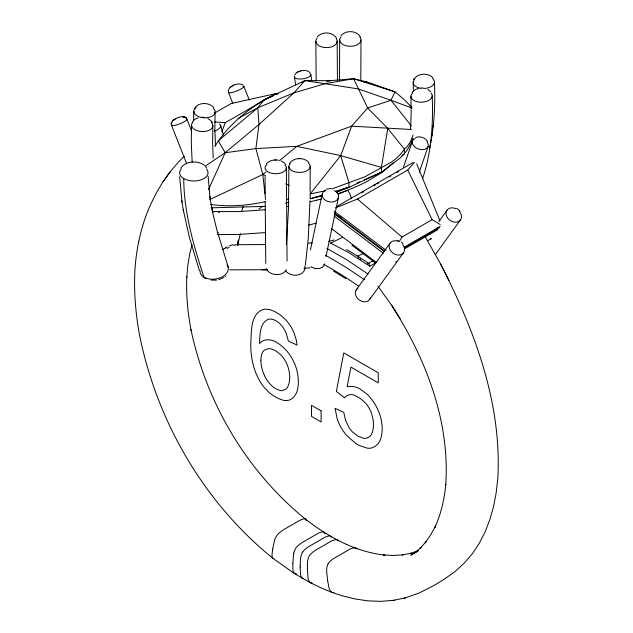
<?xml version="1.0" encoding="UTF-8"?>
<svg xmlns="http://www.w3.org/2000/svg" width="633" height="633" viewBox="0 0 633 633"><rect width="100%" height="100%" fill="white"/><g stroke="black" fill="none" stroke-linecap="round" stroke-linejoin="round"><path stroke-width="0.95" d="M315.835 41.311L316.168 80.992M337.144 41.09L337.468 80.423M339.668 39.776L339.494 80.288M360.984 40.006L360.81 80.518M300.184 565.72L300.184 567.73M300.184 565.665L300.477 559.153A22.709 13.111 -60 0 1 300.715 557.388L300.817 556.866A12.367 7.145 -60 0 1 301.253 555.109A7.224 4.17 -60 0 1 302.724 551.944M310.115 192.345L310.202 166.376M228.173 90.962C229.589 85.463 237.826 82.322 242.819 84.798M260.867 360.232L261.287 355.762L262.212 352.961A19.726 11.386 60 0 1 264.602 350.057L267.949 348.751A19.148 11.054 60 0 1 271.818 349.131L274.69 350.326A24.956 14.409 60 0 1 277.001 351.719L280.546 354.63A17.779 10.263 60 0 1 284.177 359.046L284.715 359.876A19.536 11.275 60 0 1 286.211 362.535A19.006 10.975 60 0 1 287.453 365.32C289.898 372.275 291.069 380.686 287.429 387.42A20.074 11.592 60 0 1 285.689 389.248L282.429 390.529A17.17 9.914 60 0 1 279.295 390.252L276.526 389.137A19.963 11.529 60 0 1 268.234 381.881A19.591 11.315 60 0 1 264.531 375.678M309.98 200.716L308.287 238.325L305.367 265.14M191.562 125.231L191.285 142.734L192.171 162.254M193.595 119.993L193.833 111.25M212.862 125.571L212.601 142.425L213.21 158.203M215.133 112.033L214.856 128.934L215.497 145.804M292.857 563.354L292.897 569.368A22.685 12.47 -57.7 0 0 293.063 570.816L294.432 573.561L310.162 582.637L312.077 582.914M292.857 563.299L293.498 554.927A22.709 12.478 -57.7 0 1 293.799 553.202M410.548 129.741L411.181 113.109L410.912 96.216M286.425 244.607L288.49 208.589L288.893 166.677M429.585 148.059C434.428 126.41 435.322 104.081 434.475 81.974M431.951 135.636L432.102 134.536M433.099 127.004L433.249 125.896M237.763 244.401L238.404 240.105L237.604 245.446L240.326 233.617M272.704 549.096L272.04 554.532A22.685 10.587 -51.9 0 0 272.016 555.932L272.522 557.934L273.765 558.607M272.712 549.048L274.287 541.342A22.709 10.595 -51.9 0 1 274.769 539.751L274.944 539.276A12.367 5.776 -51.9 0 1 275.616 537.678A7.224 3.371 -51.9 0 1 277.436 534.75A8.672 4.043 -51.9 0 1 278.979 533.176A13.356 6.235 -51.9 0 1 280.514 531.878L281.978 530.786A41.137 19.196 -51.9 0 1 283.473 529.766L299.536 520.492A41.137 19.196 -51.9 0 1 300.968 519.82L302.337 519.274A13.356 6.235 -51.9 0 1 303.713 518.886A8.672 4.051 -51.9 0 1 304.964 518.886M346.338 187.756L336.447 192.123L348.933 187.36L381.398 172.263L381.398 167.397L387.76 128.444L367.662 107.982L353.665 78.737L329.595 80.707L304.884 80.597L264.19 99.721C244.924 111.827 226.709 126.727 214.911 146.468M184.314 156.256L178.553 161.945L170.459 171.408L163.045 181.718L156.533 192.543L150.67 204.348C141.309 225.15 136.309 247.732 134.908 270.465L134.869 271.122C133.816 292.296 135.66 313.525 139.418 334.374L139.521 334.936C156.865 421.364 203.984 502.483 272.657 558.116M310.431 249.908L322.213 194.157M325.987 256.452L338.497 197.251M293.799 553.202L293.918 552.696A12.367 6.797 -57.7 0 1 294.416 550.979A7.224 3.972 -57.7 0 1 295.983 547.861A8.672 4.763 -57.7 0 1 297.431 546.224A13.356 7.343 -57.7 0 1 298.911 544.886L300.335 543.771A41.137 22.606 -57.7 0 1 301.806 542.734L317.869 533.461A41.137 22.606 -57.7 0 1 319.325 532.804L320.725 532.282A13.356 7.343 -57.7 0 1 322.165 531.934A8.672 4.771 -57.7 0 1 323.51 532.005M171.242 123.395L172.619 120.848L176.18 118.418M138.516 242.233L138.73 241.347M192.044 244.639L189.758 253.698L187.843 265.251L186.775 277.436L186.814 276.771C186.007 294.749 187.732 312.749 191.103 330.402L191 329.833C206.508 403.34 247.194 471.981 305.715 519.329M241.553 211.533L243.151 206.493M413.04 134.932L412.392 136.918A75.754 43.052 56.4 0 1 408.332 144.854A71.268 40.504 56.4 0 1 404.408 149.159L400.594 154.136L396.195 158.464A86.349 64.59 59.7 0 1 391.313 162.143L365.122 176.71L331.763 188.958M422.496 178.862C431.532 152.276 433.344 123.839 432.212 95.955M403.482 167.136L412.431 141.143M419.236 172.271L428.153 146.413M321.461 196.001L310.186 198.786L310.186 193.912L340.696 155.615L351.639 126.149L367.662 107.982L390.98 100.283L412.083 108.061M221.859 131.664L225.269 122.683L275.505 93.676L278.465 93.834M413.064 138.231C409.543 147.157 404.416 155.631 396.195 160.932A91.54 10.286 -32.7 0 1 391.313 164.778L381.398 172.263L364.315 179.812M205.219 166.115L225.15 152.735L258.968 124.495L293.949 92.845L304.884 80.597L358.413 88.937L390.98 100.283L411.26 125.769M208.51 189.576L225.15 152.735L218.25 140.835L257.821 107.768L264.19 99.721L271.233 96.881M390.98 100.283L395 91.872A61.947 2.382 18.3 0 0 392.025 90.772L371.12 83.421A55.649 2.136 18.3 0 0 366.958 82.005L353.665 78.737L325.417 83.596L293.949 92.845L257.821 107.768L238.04 118.466M294.693 74.773L296.671 72.534L300.422 70.943M399.51 241.213L401.979 237.059L432.117 219.659L440.236 224.533M194.473 108.48C198.358 101.945 209.23 102.04 213.867 107.729M192.218 122.224L194.917 119.249L198.161 117.825M289.566 163.528C293.57 157.206 304.172 157.024 308.959 162.546M413.895 79.418L414.67 78.255L413.768 79.616C417.44 73.024 428.232 72.478 433.099 78.001M180.809 168.077C186.007 160.719 197.591 160.212 204.53 165.355M170.459 171.408L163.045 181.718M356.126 290.001L389.991 243.23M369.846 299.282L403.696 252.551M438.843 221.518L446.93 210.354M435.385 254.529L460.634 219.675M367.908 263.644L369.023 263.637L369.791 266.208L375.741 262.766M412.099 92.291L415.248 89.625L418.619 88.367M317.173 37.023C321.857 31.239 332.823 31.595 336.55 38.257M340.997 35.725C345.705 29.949 356.632 30.257 360.367 36.943M335.514 207.917L357.51 199.031L407.747 170.032L414.378 162.436M266.335 163.828C269.199 160.347 274.184 159.484 278.441 160.189M212.229 211.77L212.411 211.572A214.207 123.672 0 0 1 212.142 207.442M393.109 162.95L382.459 172.081L367.607 181.149A174.32 100.647 0 0 1 347.612 190.224L343.189 192.092M225.277 276.494L225.823 276.012M173.482 120.112L172.619 120.848L174.035 119.653M209.523 199.696L262.814 174.479L265.836 171.978M279.438 160.727L296.814 146.342L351.639 126.149L411.379 129.496M230.974 86.784L230.056 87.544M259.119 208.993L262.727 206.113M222.468 249.695L225.055 248.104M301.569 82.725L304.884 80.597M225.15 248.049L227.192 246.917M415.826 552.221L410.857 555.22L418.366 550.346L414.211 553.321L421.103 547.41L419.924 548.502L426.144 541.595L425.107 542.885L430.622 534.996L435.377 526.213L434.768 527.661C441.059 514.051 444.374 499.279 445.79 484.403L445.751 484.846C450.055 420.929 425.756 358.27 391.637 305.272L400.103 318.731M223.979 277.515L218.686 279.739M215.125 112.745L231.037 103.559L275.505 93.676M336.123 206.928L413.017 162.531M361.744 192.796L363.453 191.807M373.707 185.888L375.416 184.899M377.126 183.918L378.827 182.929M389.081 177.011L390.79 176.021M396.772 172.572L398.481 171.583M367.828 263.747L372.979 260.772M404.4 247.139L440.157 226.487M404.384 247.804L439.294 227.643M404.954 248.619L437.925 229.581M427.868 240.651L431.01 238.839M395.68 261.951L396.274 261.619M298.254 71.656L297.233 72.217M401.86 155.409L404.408 154.033L404.408 149.159L387.76 128.444M233.886 85.154L232.01 86.112M175.072 118.98C178.237 117.342 182.549 115.562 185.888 117.667L182.961 116.717L185.888 117.667M332.262 243.982L330.553 243.175L342.216 237.51M418.247 550.639L415.003 552.174L418.128 550.916M217.736 232.73L218.243 232.509M357.661 256.072L363.738 253.366M357.123 182.992L359.821 181.798M229.209 245.928L232.588 244.868L234.89 245.272M338.75 193.951L339.383 193.682M340.016 193.421L341.29 192.891M341.923 192.622L342.556 192.353M276.534 94.689L276.938 94.523M415.667 137.575C419.829 135.731 425.115 137.551 427.552 141.309M272.586 96.327L272.008 96.564M326.438 189.125L330.893 188.515M338.212 193.69L347.62 190.232L350.025 194.094L351.378 198.43M437.387 227.896L439.191 227.279M417.266 551.193L409.448 553.701L411.466 553.202L402.264 554.912L402.976 554.84L393.307 555.457L383.25 554.975L384.959 555.173C371.595 553.646 358.594 549.784 346.322 544.325L346.821 544.538C331.977 537.852 318.193 529.014 305.351 519.036M431.405 238.681L430.464 238.87M379.507 172.841L381.398 172.263M322.601 195.122L310.186 198.786M336.004 191.166L348.933 187.36L348.933 182.494L340.696 155.615L296.814 146.342L255.914 148.589L225.15 152.735M328.669 241.45L334.105 239.954M300.153 71.015C303.373 70.144 307.511 70.018 310.012 72.597M321.509 198.865L316.453 200.226M331.969 592.393L342.002 595.748L354.749 598.897L368.002 600.875L380.947 601.35L393.251 600.369L405.824 597.75L419.457 592.884L434.404 585.232L443.915 579.448L455.072 571.528L464.456 562.943L472.455 553.551L479.292 543.256L485.195 531.728L489.966 519.234L493.542 506.558L496.145 493.052L497.815 478.366C502.009 402.992 474.449 329.793 440.481 263.819L425.605 237.454M324.776 190.913L325.315 190.77M308.611 225.063L316.017 223.212M324.231 191.047L310.186 193.912M265.781 201.523C247.63 205.725 228.711 207.062 210.227 204.412M404.297 598.098L405.318 597.892M393.251 600.369L394.256 600.171M326.541 81.325L330.766 80.779M288.933 202.465L285.451 203.066M296.497 573.815L294.495 573.593L273.029 558.409M333.931 592.567L332.103 592.441L321.398 588.057L310.107 582.605L308.382 579.701A22.685 13.697 -62.4 0 1 308.065 578.119L307.424 569.7M265.638 209.705L239.124 211.612L212.411 211.572L214.12 211.778M308.532 243.214L312.291 242.803M316.144 196.721L321.904 196.151M303.998 268.36L310.241 267.735M265.219 232.596L238.23 234.495L217.38 234.566M216.549 280.118L211.2 280.118M276.035 159.92L274.888 160.014M300.026 158.606L298.871 158.701M235.207 244.726L265.401 244.544M265.781 206.39L211.24 207.806M229.629 269.848L267.759 269.705M366.958 82.005L363.904 81.989M267.569 269.705L261.643 269.682L267.031 269.713M330.553 243.175L331.186 243.207M421 88.011L423.469 88.074M303.5 578.625L301.743 577.85L300.722 575.444A22.685 13.103 -60 0 1 300.485 573.949L300.184 567.777M214.54 121.924L225.269 122.683M203.248 117.382L201.951 117.271L204.419 117.477M218.385 212.292L219.232 212.395M397.247 240.271L398.236 240.516M315.202 268.408L314.34 268.186A8.53 6.251 14 0 1 311.191 266.683M340.696 155.615L381.398 167.397M353.665 78.737L395 91.872A61.947 12.581 31.8 0 1 397.817 94.119L405.255 100.592L410.651 106.241A55.649 11.299 31.8 0 1 411.767 107.642M257.821 107.768L258.968 124.495L255.914 148.589L262.814 174.479L265.551 175.602M285.594 183.823L289.234 185.319M331.834 592.338L330.553 591.301L329.437 589.125A22.685 15.2 -69.7 0 1 328.931 587.456L327.665 580.825M281.218 161.011L284.162 162.784L285.736 164.904M332.729 244.211L348.197 252.235L369.791 266.208M207.925 118.624L210.789 120.547L212.277 122.683M326.889 248.405L346.045 259.301L368.082 274.065M325.584 255.321L326.533 255.843M327.008 256.104L346.251 267.482L364.513 279.746M427.868 89.403L430.796 91.745M334.501 213.764L339.565 216.644M339.85 216.803L340.269 217.04M340.973 217.436L341.535 217.76M346.694 249.584L356.585 255.479M333.425 271.051L339.707 274.841M456.789 208.273L459.938 210.821M339.612 274.777L345.855 278.734M356.49 255.416L368.77 263.391M358.413 257.773L358.887 258.082M360.343 259.008L360.834 259.332M334.208 211.177L386.122 250.351M334.129 212.925L384.468 250.921M334.81 214.239L384.31 251.602M333.963 215.948L383.281 253.168M331.534 228.592L376.366 262.426M351.877 245.161L375.741 263.186M344.653 397.753L336.36 391.455L343.782 352.905L378.257 372.813L378.257 382.886L350.911 367.1L347.145 386.803L351.141 386.344L354.433 386.771A29.308 16.925 60 0 1 360.383 389.2L366.863 394.011A28.074 16.213 60 0 1 371.65 399.296L374.245 403.023A33.636 19.417 60 0 1 376.635 407.146L377.347 408.562A30.55 17.637 60 0 1 380.188 415.707C382.364 423.105 383.092 431.239 380.773 438.693A36.144 20.865 60 0 1 377.877 443.955L374.768 446.661L371.793 447.919A29.751 17.178 60 0 1 367.282 448.172L359.346 445.497A45.267 26.135 60 0 1 355.517 443.227L347.161 436.026A28.825 16.64 60 0 1 342.057 429.214A30.067 17.36 60 0 1 340.609 426.721A28.627 16.529 60 0 1 337.239 419.046L335.055 408.332L343.782 412.368L345.499 420.17L349.028 427.568A17.724 10.231 60 0 0 352.755 432.189L357.914 436.145L363.429 438.258A19.354 11.172 60 0 0 366.776 438.123L369.11 437.023A22.155 12.795 60 0 0 371.397 434.507C374.768 427.623 373.676 419.291 371.128 412.312A19.528 11.275 60 0 0 368.794 407.581A18.452 10.65 60 0 0 365.779 403.363L360.525 398.529L354.163 395.134A19.322 11.157 60 0 0 350.002 394.652A22.511 13 60 0 0 344.637 397.73M401.243 242.004L402.999 243.697M185.904 117.77L185.319 117.287L186.387 118.189M357.51 199.031L401.979 237.059M378.051 286.322L391.732 305.454M205.828 166.606L206.841 168.046M211.628 121.552L211.889 122.058M440.386 263.637L448.9 280.269M407.747 170.032L432.117 219.659M264.523 375.678L262.837 371.429A28.691 16.561 60 0 1 260.859 360.224M416.688 163.773L440.014 220.964M243.84 86.262L249.291 100.085M228.434 92.339L232.817 103.448M186.901 119.131L191.633 131.118M171.503 125.207L186.695 163.725M228.284 267.292L216.818 229.676L212.799 213.171L209.76 196.317M199.419 270.679L189.425 237.51L183.174 209.436M220.727 125.635L223.378 135.066M179.661 176.662L182.011 202.228M181.711 200.376L183.483 211.335M327.657 580.77L326.668 571.583A22.709 15.216 -69.7 0 1 326.66 569.7L326.683 569.146A12.367 8.292 -69.7 0 1 326.897 567.287A7.224 4.842 -69.7 0 1 328.013 563.948M310.843 74.583L311.705 80.446M294.472 77.139L295.619 84.964M210.061 198.169L208.138 176.306M262.814 174.479L265.567 199.593M307.424 569.645L307.464 562.99A22.709 13.712 -62.4 0 1 307.63 561.186L307.709 560.656A12.367 7.469 -62.4 0 1 308.089 558.876A7.224 4.36 -62.4 0 1 309.466 555.647A8.672 5.238 -62.4 0 1 310.85 553.97A13.356 8.063 -62.4 0 1 312.283 552.609L313.691 551.478A41.137 24.837 -62.4 0 1 315.139 550.433L331.201 541.152A41.137 24.837 -62.4 0 1 332.673 540.519L334.105 540.004A13.356 8.063 -62.4 0 1 335.585 539.68M413.175 82.678L413.404 91.152M287.058 261.018L286.369 167.903M265.781 263.407L265.203 201.959M181.37 168.837A14.258 8.229 0 0 0 183.744 178.585C183.902 212.364 193.492 245.106 203.866 276.945A4.74 2.738 -60 0 0 206.041 278.211M265.164 193.635L265.092 176.52M316.445 200.21A235.191 135.786 0 0 1 310.32 201.769M288.688 206.358A235.191 135.786 0 0 1 287.271 206.611M200.036 270.56A14.456 9.392 -7.1 0 0 203.652 277.088A14.456 9.384 -7.2 0 0 222.001 276.961A14.456 9.384 -7.2 0 0 227.041 264.966M206.611 169.146A14.258 8.229 0 0 1 202.069 179.432A14.258 8.229 0 0 1 183.744 178.585M288.703 199.071A181.568 173.758 42.2 0 1 287.279 199.316M227.112 248.476A40.686 21.997 -56.7 0 1 229.051 247.416M336.36 38.803A10.658 6.409 0.2 0 1 326.011 47.602A10.658 6.409 0.2 0 1 317.03 38.233M359.861 37.054A10.658 6.409 0.2 0 1 350.168 46.304A10.658 6.409 0.2 0 1 340.934 36.841M213.384 108.472A10.658 6.172 2.1 0 1 211.208 116.599A10.658 6.172 2.1 0 1 196.958 115.831A10.658 6.172 2.1 0 1 196.206 107.547M211.604 122.715A10.658 6.172 2.1 0 1 202.37 131.585A10.658 6.172 2.1 0 1 192.677 122.414M285.254 165.189A10.658 5.887 -0.2 0 1 282.025 172.572A10.658 5.887 -0.2 0 1 268.329 172.105A10.658 5.887 -0.2 0 1 266.881 164.564M286.409 269.769A10.706 8.031 4.8 0 1 275.948 274.556A10.706 8.031 4.8 0 1 266.129 268.352M308.453 163.274A10.658 5.887 -0.2 0 1 306.831 170.815A10.658 5.887 -0.2 0 1 293.111 171.242A10.658 5.887 -0.2 0 1 290.088 163.844M304.766 266.018A10.698 8.276 10.9 0 1 298.27 274.904A10.698 8.276 10.9 0 1 285.356 270.6M432.655 78.682A10.658 6.124 -2.1 0 1 433.273 84.933A10.658 6.124 -2.1 0 1 423.983 88.454M421.048 88.311A10.658 6.124 -2.1 0 1 414.299 79.821M431.018 93.035A10.658 6.124 -2.1 0 1 427.995 100.813A10.658 6.124 -2.1 0 1 414.283 100.742A10.658 6.124 -2.1 0 1 412.661 92.94M242.85 85.953A8.292 1.693 -21.5 0 1 237.122 90.82A8.292 1.693 -21.5 0 1 228.735 91.666M186.537 118.909A8.292 1.693 -21.5 0 1 179.44 123.981A8.292 1.693 -21.5 0 1 171.796 124.543M335.577 539.696A8.672 5.238 -62.4 0 1 337.001 539.799M337.033 539.735A7.224 4.368 -62.4 0 1 338.386 540.906M328.044 563.971A8.672 5.808 -69.7 0 1 329.302 562.223A13.356 8.949 -69.7 0 1 330.679 560.838L332.048 559.691A41.137 27.559 -69.7 0 1 333.48 558.638L349.543 549.357A41.137 27.567 -69.7 0 1 351.03 548.732L352.494 548.233A13.356 8.949 -69.7 0 1 354.029 547.933A8.672 5.816 -69.7 0 1 355.556 548.099M355.572 548.036A7.224 4.842 -69.7 0 1 356.988 549.104M302.756 551.96A8.672 5.009 -60 0 1 304.141 550.283A13.356 7.707 -60 0 1 305.597 548.93L307.013 547.806A41.137 23.753 -60 0 1 308.477 546.762L324.539 537.488A41.137 23.753 -60 0 1 326.003 536.839L327.419 536.325A13.356 7.715 -60 0 1 328.875 535.993A8.672 5.009 -60 0 1 330.26 536.088A7.224 4.17 -60 0 1 331.534 537.101M323.542 531.957A7.224 3.972 -57.7 0 1 324.887 533.326M325.038 533.651A12.375 6.797 -57.7 0 1 325.133 533.951M306.245 520.595A12.375 5.776 -51.9 0 0 306.111 520.073A7.224 3.371 -51.9 0 0 304.995 518.838M219.382 124.179A8.292 3.671 -15.7 0 1 214.31 131.142M309.941 73.555A8.292 2.951 -8.4 0 1 303.658 78.69A8.292 2.951 -8.4 0 1 294.669 76.197M323.851 264.444A226.725 138.271 37.2 0 1 358.594 286.187M426.951 141.8A8.292 5.515 19 0 1 425.004 149.246A8.292 5.515 19 0 1 413.927 146.096A8.292 5.515 19 0 1 415.185 138.453M334.541 190.652A8.292 6.243 11.9 0 1 336.701 200.265A8.292 6.243 11.9 0 1 324.231 199.348A8.292 6.243 11.9 0 1 325.892 190.019M324.405 263.795A8.284 6.116 14.2 0 1 321.912 267.49M321.888 267.466A8.261 6.069 13.9 0 1 315.21 268.376M402.707 244.504A8.292 6.552 35.9 0 1 399.716 254.996A8.292 6.552 35.9 0 1 389.121 246.656A8.292 6.552 35.9 0 1 398.988 241.577M370.495 297.85A8.284 6.575 37.1 0 1 358.99 299.82A8.284 6.575 37.1 0 1 357.954 288.237M459.162 211.074A8.292 6.552 35.9 0 1 457.081 222.041A8.292 6.552 35.9 0 1 446.067 214.001A8.292 6.552 35.9 0 1 455.926 208.708M259.577 342.01L259.562 343.529C262.204 340.135 266.865 339.043 270.916 340.119A29.474 17.02 60 0 1 275.822 341.931C291.766 351.014 300.936 371.009 297.668 389.034A38.281 22.1 60 0 1 296.157 393.473L293.87 397.018L290.958 399.352A28.532 16.474 60 0 1 287.437 400.444A29.411 16.98 60 0 1 283.41 400.301C259.435 393.338 249.9 365.186 250.834 342.445C251.483 331.186 250.399 312.757 264.246 309.213C272.799 308.769 280.395 314.356 286.084 320.227A25.629 14.796 60 0 1 290.587 326.177A25.542 14.749 60 0 1 294.044 332.879L296.276 340.056L297.091 345.096L288.363 341.068L286.029 332.554L282.595 326.699A16.062 9.273 60 0 0 279.264 323.139L276.779 321.295A20.826 12.019 60 0 0 275.078 320.338A18.776 10.84 60 0 0 268.463 319.19C259.87 322.862 259.981 334.121 259.577 342.01M171.361 122.976L171.234 123.839L171.456 122.509L171.361 122.976M321.089 410.857L311.491 405.31L311.491 416.395L321.089 421.942L321.089 410.857"/></g></svg>
